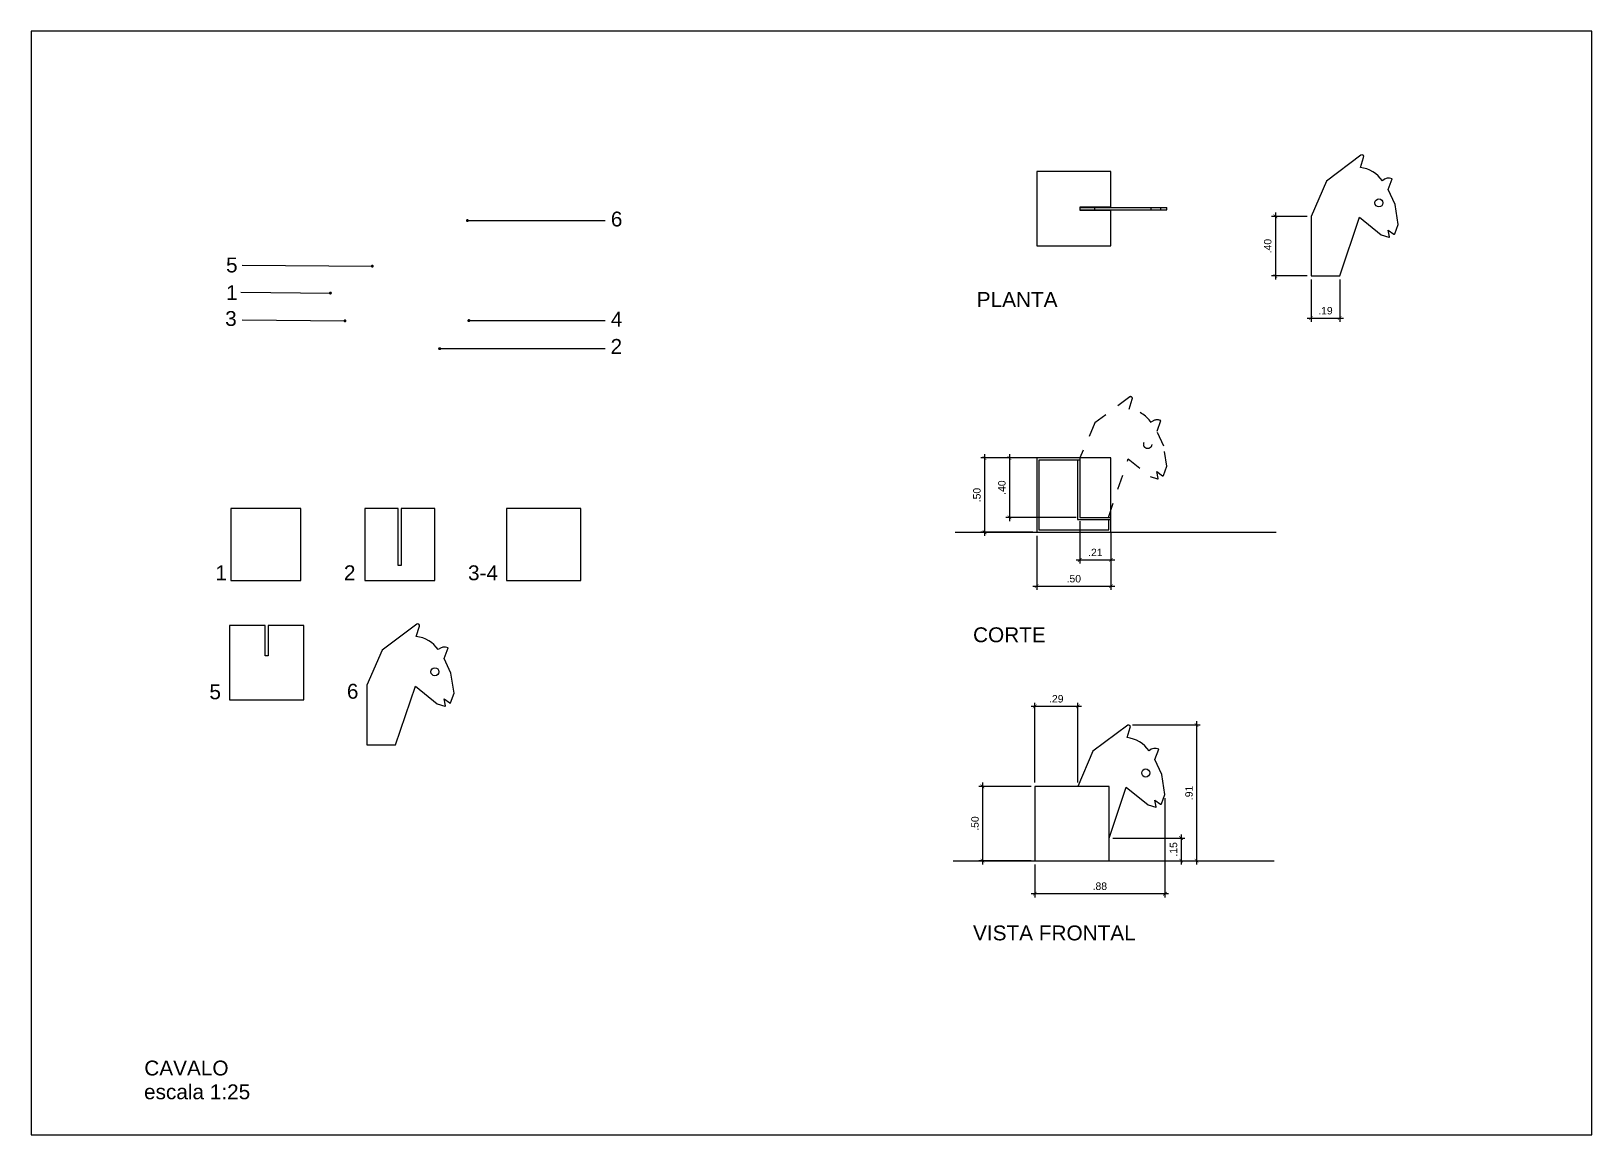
# Model space of a CAD drawing. Header units: metres. Extents: x 0.3 to 73.1, y 0.2 to 38.5.
# Drawn here: x 0.26 to 10.76, y 0.18 to 7.6 of the extents above; entities outside this region: 5.
import ezdxf

# ---------------------------------------------------------------- set-up
doc = ezdxf.new("R2010")
doc.units = ezdxf.units.M
doc.header["$LTSCALE"] = 0.05
doc.header["$MEASUREMENT"] = 0
doc.linetypes.add('Hidden Line', pattern=[0.3175, 0.211667, -0.105833])
for name, color, linetype in [('2D-CHAMADAS', 7, 'Continuous'), ('AR-MOBILIARIO', 7, 'Continuous'), ('FLIP_COTA', 1, 'Continuous'), ('FLIP_TXT_02', 2, 'Continuous'), ('UR-CALÇADAS', 7, 'Continuous')]:
    doc.layers.add(name, color=color, linetype=linetype)
doc.styles.add('080-ARIAL-100', font='arial.ttf', dxfattribs={"height": 0.175})
doc.styles.add('Arial', font='arial.ttf')
doc.dimstyles.new('PADR025', dxfattribs={"dimscale": 0, "dimtxt": 0.05, "dimasz": 0.025, "dimexe": 0.025, "dimexo": 0.025, "dimgap": 0.025, "dimtad": 1, "dimzin": 5, "dimdsep": 46, "dimtxsty": 'Arial', "dimblk1": 'ARCHTICK', "dimblk2": 'ARCHTICK', "dimsah": 1, "dimcen": 0.025, "dimdle": 0.025, "dimclrd": 12, "dimclre": 12, "dimclrt": 12, "dimadec": 0, "dimazin": 0, "dimtfac": 1, "dimtix": 1, "dimtmove": 2, "dimatfit": 3, "dimldrblk": 'ORIGIN', "dimfxl": 0.05, "dimtolj": 1, "dimtzin": 5, "dimarcsym": 0})
pattern_1 = [(10, (0, 0), (-0.01562834, 0.0886327), [])]

# ---------------------------------------------------------------- blocks, each defined once
blk = doc.blocks.new('_ArchTick')
at = {"color": 0, "linetype": 'ByBlock', "const_width": 0.15}
blk.add_lwpolyline([(-0.5, -0.5), (0.5, 0.5)], dxfattribs=at)
blk = doc.blocks.new('*D215')
at = {"layer": 'DEFPOINTS', "color": 0, "ltscale": 10, "transparency": 16777216}
for p in [(7.01, 2.524), (6.658, 2.024), (7.01, 2.024)]:
    blk.add_point(p, dxfattribs=at)
at = {"layer": 'FLIP_COTA', "color": 12, "lineweight": -2, "ltscale": 10, "transparency": 16777216}
for p, q in [((6.985, 2.524), (6.633, 2.524)), ((6.658, 2.549), (6.658, 1.999)), ((6.985, 2.024), (6.633, 2.024))]:
    blk.add_line(p, q, dxfattribs=at)
at = {"layer": 'FLIP_COTA', "color": 12, "lineweight": -2, "ltscale": 10, "transparency": 16777216, "xscale": 0.025, "yscale": 0.025, "zscale": 0.025}
for p, rotation in [((6.658, 2.524), 90), ((6.658, 2.024), 270)]:
    blk.add_blockref('_ArchTick', p, dxfattribs=dict(at, rotation=rotation))
at = {"layer": 'FLIP_COTA', "color": 12, "ltscale": 10, "transparency": 16777216, "insert": (6.608, 2.274), "char_height": 0.05, "attachment_point": 5, "rotation": 90, "style": 'Arial'}
blk.add_mtext('\\A1;.50', dxfattribs=at)
blk = doc.blocks.new('_Origin')
at = {"color": 0, "linetype": 'ByBlock', "lineweight": -2}
blk.add_line((0, 0), (-1, 0), dxfattribs=at)
blk.add_circle((0, 0), 0.5, dxfattribs=at)
blk = doc.blocks.new('*D216')
at = {"layer": 'DEFPOINTS', "color": 0, "ltscale": 10, "transparency": 16777216}
for p in [(7.643, 2.937), (7.51, 2.024), (8.098, 2.024)]:
    blk.add_point(p, dxfattribs=at)
at = {"layer": 'FLIP_COTA', "color": 12, "lineweight": -2, "ltscale": 10, "transparency": 16777216}
for p, q in [((8.098, 2.962), (8.098, 1.999)), ((7.668, 2.937), (8.123, 2.937)), ((7.535, 2.024), (8.123, 2.024))]:
    blk.add_line(p, q, dxfattribs=at)
at = {"layer": 'FLIP_COTA', "color": 12, "lineweight": -2, "ltscale": 10, "transparency": 16777216, "xscale": 0.025, "yscale": 0.025, "zscale": 0.025}
for p, rotation in [((8.098, 2.937), 90), ((8.098, 2.024), 270)]:
    blk.add_blockref('_ArchTick', p, dxfattribs=dict(at, rotation=rotation))
at = {"layer": 'FLIP_COTA', "color": 12, "ltscale": 10, "transparency": 16777216, "insert": (8.048, 2.48), "char_height": 0.05, "attachment_point": 5, "rotation": 90, "style": 'Arial'}
blk.add_mtext('\\A1;.91', dxfattribs=at)
blk = doc.blocks.new('*D217')
at = {"layer": 'DEFPOINTS', "color": 0, "ltscale": 10, "transparency": 16777216}
for p in [(7.023, 4.734), (6.672, 4.234), (7.023, 4.234)]:
    blk.add_point(p, dxfattribs=at)
at = {"layer": 'FLIP_COTA', "color": 12, "lineweight": -2, "ltscale": 10, "transparency": 16777216}
for p, q in [((6.998, 4.734), (6.647, 4.734)), ((6.672, 4.759), (6.672, 4.209)), ((6.998, 4.234), (6.647, 4.234))]:
    blk.add_line(p, q, dxfattribs=at)
at = {"layer": 'FLIP_COTA', "color": 12, "lineweight": -2, "ltscale": 10, "transparency": 16777216, "xscale": 0.025, "yscale": 0.025, "zscale": 0.025}
for p, rotation in [((6.672, 4.734), 90), ((6.672, 4.234), 270)]:
    blk.add_blockref('_ArchTick', p, dxfattribs=dict(at, rotation=rotation))
at = {"layer": 'FLIP_COTA', "color": 12, "ltscale": 10, "transparency": 16777216, "insert": (6.621, 4.484), "char_height": 0.05, "attachment_point": 5, "rotation": 90, "style": 'Arial'}
blk.add_mtext('\\A1;.50', dxfattribs=at)
blk = doc.blocks.new('*D218')
at = {"layer": 'DEFPOINTS', "color": 0, "ltscale": 10, "transparency": 16777216}
for p in [(7.192, 4.734), (6.84, 4.334), (7.313, 4.334)]:
    blk.add_point(p, dxfattribs=at)
at = {"layer": 'FLIP_COTA', "color": 12, "lineweight": -2, "ltscale": 10, "transparency": 16777216}
for p, q in [((7.167, 4.734), (6.815, 4.734)), ((6.84, 4.759), (6.84, 4.309)), ((7.288, 4.334), (6.815, 4.334))]:
    blk.add_line(p, q, dxfattribs=at)
at = {"layer": 'FLIP_COTA', "color": 12, "lineweight": -2, "ltscale": 10, "transparency": 16777216, "xscale": 0.025, "yscale": 0.025, "zscale": 0.025}
for p, rotation in [((6.84, 4.734), 90), ((6.84, 4.334), 270)]:
    blk.add_blockref('_ArchTick', p, dxfattribs=dict(at, rotation=rotation))
at = {"layer": 'FLIP_COTA', "color": 12, "ltscale": 10, "transparency": 16777216, "insert": (6.789, 4.534), "char_height": 0.05, "attachment_point": 5, "rotation": 90, "style": 'Arial'}
blk.add_mtext('\\A1;.40', dxfattribs=at)
blk = doc.blocks.new('*D219')
at = {"layer": 'DEFPOINTS', "color": 0, "ltscale": 10, "transparency": 16777216}
for p in [(7.01, 3.062), (7.01, 2.524), (7.3, 2.524)]:
    blk.add_point(p, dxfattribs=at)
at = {"layer": 'FLIP_COTA', "color": 12, "lineweight": -2, "ltscale": 10, "transparency": 16777216}
for p, q in [((7.325, 3.062), (6.985, 3.062)), ((7.01, 2.549), (7.01, 3.087)), ((7.3, 2.549), (7.3, 3.087))]:
    blk.add_line(p, q, dxfattribs=at)
at = {"layer": 'FLIP_COTA', "color": 12, "lineweight": -2, "ltscale": 10, "transparency": 16777216, "xscale": 0.025, "yscale": 0.025, "zscale": 0.025, "rotation": 180}
blk.add_blockref('_ArchTick', (7.01, 3.062), dxfattribs=at)
at = {"layer": 'FLIP_COTA', "color": 12, "lineweight": -2, "ltscale": 10, "transparency": 16777216, "xscale": 0.025, "yscale": 0.025, "zscale": 0.025}
blk.add_blockref('_ArchTick', (7.3, 3.062), dxfattribs=at)
at = {"layer": 'FLIP_COTA', "color": 12, "ltscale": 10, "transparency": 16777216, "insert": (7.155, 3.113), "char_height": 0.05, "attachment_point": 5, "style": 'Arial'}
blk.add_mtext('\\A1;.29', dxfattribs=at)
blk = doc.blocks.new('*D220')
at = {"layer": 'DEFPOINTS', "color": 0, "ltscale": 10, "transparency": 16777216}
for p in [(7.51, 2.176), (7.381, 2.024), (7.995, 2.024)]:
    blk.add_point(p, dxfattribs=at)
at = {"layer": 'FLIP_COTA', "color": 12, "lineweight": -2, "ltscale": 10, "transparency": 16777216}
for p, q in [((7.535, 2.176), (8.02, 2.176)), ((7.995, 2.201), (7.995, 1.999)), ((7.406, 2.024), (8.02, 2.024))]:
    blk.add_line(p, q, dxfattribs=at)
at = {"layer": 'FLIP_COTA', "color": 12, "lineweight": -2, "ltscale": 10, "transparency": 16777216, "xscale": 0.025, "yscale": 0.025, "zscale": 0.025}
for p, rotation in [((7.995, 2.176), 90), ((7.995, 2.024), 270)]:
    blk.add_blockref('_ArchTick', p, dxfattribs=dict(at, rotation=rotation))
at = {"layer": 'FLIP_COTA', "color": 12, "ltscale": 10, "transparency": 16777216, "insert": (7.944, 2.1), "char_height": 0.05, "attachment_point": 5, "rotation": 90, "style": 'Arial'}
blk.add_mtext('\\A1;.15', dxfattribs=at)
blk = doc.blocks.new('*D210')
at = {"layer": 'DEFPOINTS', "color": 0, "ltscale": 10, "transparency": 16777216}
for p in [(7.886, 2.47), (7.01, 2.024), (7.01, 1.802)]:
    blk.add_point(p, dxfattribs=at)
at = {"layer": 'FLIP_COTA', "color": 12, "lineweight": -2, "ltscale": 10, "transparency": 16777216}
for p, q in [((7.886, 2.445), (7.886, 1.777)), ((7.01, 1.999), (7.01, 1.777)), ((7.911, 1.802), (6.985, 1.802))]:
    blk.add_line(p, q, dxfattribs=at)
at = {"layer": 'FLIP_COTA', "color": 12, "lineweight": -2, "ltscale": 10, "transparency": 16777216, "xscale": 0.025, "yscale": 0.025, "zscale": 0.025, "rotation": 180}
blk.add_blockref('_ArchTick', (7.01, 1.802), dxfattribs=at)
at = {"layer": 'FLIP_COTA', "color": 12, "lineweight": -2, "ltscale": 10, "transparency": 16777216, "xscale": 0.025, "yscale": 0.025, "zscale": 0.025}
blk.add_blockref('_ArchTick', (7.886, 1.802), dxfattribs=at)
at = {"layer": 'FLIP_COTA', "color": 12, "ltscale": 10, "transparency": 16777216, "insert": (7.448, 1.852), "char_height": 0.05, "attachment_point": 5, "style": 'Arial'}
blk.add_mtext('\\A1;.88', dxfattribs=at)
blk = doc.blocks.new('*D211')
at = {"layer": 'DEFPOINTS', "color": 0, "ltscale": 10, "transparency": 16777216}
for p in [(7.023, 4.234), (7.523, 4.234), (7.523, 3.871)]:
    blk.add_point(p, dxfattribs=at)
at = {"layer": 'FLIP_COTA', "color": 12, "lineweight": -2, "ltscale": 10, "transparency": 16777216}
for p, q in [((7.023, 4.209), (7.023, 3.846)), ((7.523, 4.209), (7.523, 3.846)), ((6.998, 3.871), (7.548, 3.871))]:
    blk.add_line(p, q, dxfattribs=at)
at = {"layer": 'FLIP_COTA', "color": 12, "lineweight": -2, "ltscale": 10, "transparency": 16777216, "xscale": 0.025, "yscale": 0.025, "zscale": 0.025, "rotation": 180}
blk.add_blockref('_ArchTick', (7.023, 3.871), dxfattribs=at)
at = {"layer": 'FLIP_COTA', "color": 12, "lineweight": -2, "ltscale": 10, "transparency": 16777216, "xscale": 0.025, "yscale": 0.025, "zscale": 0.025}
blk.add_blockref('_ArchTick', (7.523, 3.871), dxfattribs=at)
at = {"layer": 'FLIP_COTA', "color": 12, "ltscale": 10, "transparency": 16777216, "insert": (7.273, 3.921), "char_height": 0.05, "attachment_point": 5, "style": 'Arial'}
blk.add_mtext('\\A1;.50', dxfattribs=at)
blk = doc.blocks.new('*D212')
at = {"layer": 'DEFPOINTS', "color": 0, "ltscale": 10, "transparency": 16777216}
for p in [(7.313, 4.334), (7.523, 4.256), (7.523, 4.048)]:
    blk.add_point(p, dxfattribs=at)
at = {"layer": 'FLIP_COTA', "color": 12, "lineweight": -2, "ltscale": 10, "transparency": 16777216}
for p, q in [((7.313, 4.309), (7.313, 4.023)), ((7.523, 4.231), (7.523, 4.023)), ((7.288, 4.048), (7.548, 4.048))]:
    blk.add_line(p, q, dxfattribs=at)
at = {"layer": 'FLIP_COTA', "color": 12, "lineweight": -2, "ltscale": 10, "transparency": 16777216, "xscale": 0.025, "yscale": 0.025, "zscale": 0.025, "rotation": 180}
blk.add_blockref('_ArchTick', (7.313, 4.048), dxfattribs=at)
at = {"layer": 'FLIP_COTA', "color": 12, "lineweight": -2, "ltscale": 10, "transparency": 16777216, "xscale": 0.025, "yscale": 0.025, "zscale": 0.025}
blk.add_blockref('_ArchTick', (7.523, 4.048), dxfattribs=at)
at = {"layer": 'FLIP_COTA', "color": 12, "ltscale": 10, "transparency": 16777216, "insert": (7.418, 4.098), "char_height": 0.05, "attachment_point": 5, "style": 'Arial'}
blk.add_mtext('\\A1;.21', dxfattribs=at)
blk = doc.blocks.new('*D213')
at = {"layer": 'DEFPOINTS', "color": 0, "ltscale": 10, "transparency": 16777216}
for p in [(8.869, 6.359), (8.629, 5.959), (8.869, 5.959)]:
    blk.add_point(p, dxfattribs=at)
at = {"layer": 'FLIP_COTA', "color": 12, "lineweight": -2, "ltscale": 10, "transparency": 16777216}
for p, q in [((8.844, 6.359), (8.604, 6.359)), ((8.629, 6.384), (8.629, 5.934)), ((8.844, 5.959), (8.604, 5.959))]:
    blk.add_line(p, q, dxfattribs=at)
at = {"layer": 'FLIP_COTA', "color": 12, "lineweight": -2, "ltscale": 10, "transparency": 16777216, "xscale": 0.025, "yscale": 0.025, "zscale": 0.025}
for p, rotation in [((8.629, 6.359), 90), ((8.629, 5.959), 270)]:
    blk.add_blockref('_ArchTick', p, dxfattribs=dict(at, rotation=rotation))
at = {"layer": 'FLIP_COTA', "color": 12, "ltscale": 10, "transparency": 16777216, "insert": (8.578, 6.159), "char_height": 0.05, "attachment_point": 5, "rotation": 90, "style": 'Arial'}
blk.add_mtext('\\A1;.40', dxfattribs=at)
blk = doc.blocks.new('*D214')
at = {"layer": 'DEFPOINTS', "color": 0, "ltscale": 10, "transparency": 16777216}
for p in [(8.869, 5.959), (9.062, 5.959), (9.062, 5.674)]:
    blk.add_point(p, dxfattribs=at)
at = {"layer": 'FLIP_COTA', "color": 12, "lineweight": -2, "ltscale": 10, "transparency": 16777216}
for p, q in [((8.869, 5.934), (8.869, 5.649)), ((9.062, 5.934), (9.062, 5.649)), ((8.844, 5.674), (9.087, 5.674))]:
    blk.add_line(p, q, dxfattribs=at)
at = {"layer": 'FLIP_COTA', "color": 12, "lineweight": -2, "ltscale": 10, "transparency": 16777216, "xscale": 0.025, "yscale": 0.025, "zscale": 0.025, "rotation": 180}
blk.add_blockref('_ArchTick', (8.869, 5.674), dxfattribs=at)
at = {"layer": 'FLIP_COTA', "color": 12, "lineweight": -2, "ltscale": 10, "transparency": 16777216, "xscale": 0.025, "yscale": 0.025, "zscale": 0.025}
blk.add_blockref('_ArchTick', (9.062, 5.674), dxfattribs=at)
at = {"layer": 'FLIP_COTA', "color": 12, "ltscale": 10, "transparency": 16777216, "insert": (8.966, 5.724), "char_height": 0.05, "attachment_point": 5, "style": 'Arial'}
blk.add_mtext('\\A1;.19', dxfattribs=at)

msp = doc.modelspace()

# ---------------------------------------------------------------- hatches: boundary and pattern name
at = {"layer": 'AR-MOBILIARIO', "linetype": 'Continuous', "lineweight": 0, "true_color": 0x5d5d5d}
h = msp.add_hatch(dxfattribs=at)
h.set_pattern_fill('MADEIRA_1', color=251, style=0, pattern_type=2)
h.set_pattern_definition(pattern_1)
h.paths.add_polyline_path([(35.991, 24.851), (35.978, 24.867), (35.532, 24.762), (35.533, 24.751), (35.539, 24.746), (35.547, 24.747)])
h = msp.add_hatch(dxfattribs=at)
h.set_pattern_fill('MADEIRA_1', color=251, style=0, pattern_type=2)
h.set_pattern_definition(pattern_1)
h.paths.add_polyline_path([(35.53, 24.777), (35.537, 24.764), (35.544, 24.765)])
h = msp.add_hatch(dxfattribs=at)
h.set_pattern_fill('MADEIRA_1', color=251, style=0, pattern_type=2)
h.set_pattern_definition(pattern_1)
h.paths.add_polyline_path([(35.532, 24.762), (35.537, 24.764), (35.53, 24.777)])
h = msp.add_hatch(dxfattribs=at)
h.set_pattern_fill('MADEIRA_1', color=251, style=0, pattern_type=2)
h.set_pattern_definition(pattern_1)
h.paths.add_polyline_path([(35.863, 24.471), (35.865, 24.493), (35.858, 24.499), (35.841, 24.489)])
at = {"layer": 'UR-CALÇADAS', "linetype": 'Continuous', "lineweight": 0, "true_color": 0x55697f}
msp.add_hatch(color=147, dxfattribs=at).paths.add_polyline_path([(73.119, 38.452), (73.103, 38.424, 0.005311)])

# ---------------------------------------------------------------- linework, layer by layer
at = {"layer": '2D-CHAMADAS', "color": 2}
for p, q in [((7.523, 6.42), (7.313, 6.42)), ((7.313, 6.42), (7.313, 6.4)), ((7.313, 6.4), (7.523, 6.4))]:
    msp.add_line(p, q, dxfattribs=at)
at = {"layer": '2D-CHAMADAS', "color": 1}
for p, q in [((7.313, 6.418), (7.899, 6.418)), ((7.415, 6.403), (7.415, 6.418)), ((7.523, 6.418), (7.523, 6.42)), ((7.793, 6.403), (7.793, 6.418)), ((7.859, 6.403), (7.859, 6.418)), ((7.899, 6.403), (7.899, 6.418)), ((3.193, 6.331), (4.119, 6.331)), ((7.313, 6.403), (7.899, 6.403)), ((7.523, 6.4), (7.523, 6.403)), ((1.678, 6.03), (2.553, 6.024)), ((1.669, 5.849), (2.271, 5.843)), ((1.678, 5.663), (2.369, 5.656)), ((3.193, 5.658), (4.119, 5.658)), ((3.006, 5.469), (4.119, 5.469))]:
    msp.add_line(p, q, dxfattribs=at)
at = {"layer": '2D-CHAMADAS', "color": 4}
for p, q in [((6.475, 4.234), (8.634, 4.234)), ((6.462, 2.024), (8.621, 2.024))]:
    msp.add_line(p, q, dxfattribs=at)
at = {"layer": '2D-CHAMADAS', "color": 2}
for points in [[(9.455, 6.305), (9.435, 6.44), (9.389, 6.539), (9.415, 6.611, 0.305171), (9.349, 6.599, 0.214746), (9.201, 6.688), (9.223, 6.756, 0.765678), (9.205, 6.77), (8.972, 6.595), (8.869, 6.359), (8.869, 5.959), (9.062, 5.959), (9.195, 6.354), (9.342, 6.235), (9.393, 6.219, 0.569923), (9.397, 6.222), (9.389, 6.267), (9.426, 6.24, 0.49882), (9.432, 6.242)], [(3.103, 3.15), (3.082, 3.285), (3.037, 3.384), (3.063, 3.455, 0.305171), (2.997, 3.444, 0.214746), (2.849, 3.532), (2.87, 3.601, 0.765678), (2.853, 3.615), (2.619, 3.44), (2.517, 3.204), (2.517, 2.804), (2.71, 2.804), (2.843, 3.199), (2.99, 3.08), (3.041, 3.063, 0.569923), (3.045, 3.067), (3.036, 3.112), (3.074, 3.085, 0.49882), (3.08, 3.087)]]:
    msp.add_lwpolyline(points, format="xyb", close=True, dxfattribs=at)
for points in [[(7.523, 6.42), (7.523, 6.66), (7.023, 6.66), (7.023, 6.16), (7.523, 6.16), (7.523, 6.4)], [(7.313, 4.719), (7.038, 4.719), (7.038, 4.249), (7.508, 4.249), (7.508, 4.319)], [(7.298, 4.719), (7.298, 4.319), (7.523, 4.319)]]:
    msp.add_lwpolyline(points, dxfattribs=at)
at = {"layer": '2D-CHAMADAS', "color": 1, "const_width": 0.01}
for points in [[(3.188, 6.331, 1), (3.198, 6.331, 1)], [(2.548, 6.024, 1), (2.558, 6.024, 1)], [(2.266, 5.843, 1), (2.276, 5.843, 1)], [(2.364, 5.656, 1), (2.374, 5.656, 1)], [(3.198, 5.658, 1), (3.208, 5.658, 1)], [(3.001, 5.469, 1), (3.011, 5.469, 1)]]:
    msp.add_lwpolyline(points, format="xyb", close=True, dxfattribs=at)
at = {"layer": '2D-CHAMADAS', "color": 252, "linetype": 'Hidden Line'}
msp.add_lwpolyline([(7.899, 4.679), (7.878, 4.814), (7.833, 4.913), (7.859, 4.985, 0.305171), (7.793, 4.973, 0.214746), (7.645, 5.062), (7.666, 5.13, 0.765678), (7.649, 5.144), (7.415, 4.969), (7.313, 4.734), (7.313, 4.334), (7.506, 4.334), (7.639, 4.728), (7.786, 4.609), (7.837, 4.593, 0.569923), (7.841, 4.596), (7.832, 4.642), (7.87, 4.614, 0.49882), (7.876, 4.616)], format="xyb", close=True, dxfattribs=at)
at = {"layer": '2D-CHAMADAS', "color": 2}
for points in [[(7.023, 4.234), (7.523, 4.234), (7.523, 4.734), (7.023, 4.734)], [(7.313, 4.334), (7.523, 4.334), (7.523, 4.734), (7.313, 4.734)], [(1.601, 4.394), (1.601, 3.909), (2.071, 3.909), (2.071, 4.394)], [(2.728, 4.009), (2.728, 4.394), (2.503, 4.394), (2.503, 3.909), (2.973, 3.909), (2.973, 4.394), (2.748, 4.394), (2.748, 4.009)], [(3.455, 4.394), (3.455, 3.909), (3.955, 3.909), (3.955, 4.394)], [(1.833, 3.607), (1.593, 3.607), (1.593, 3.107), (2.093, 3.107), (2.093, 3.607), (1.853, 3.607), (1.853, 3.402), (1.833, 3.402)], [(7.01, 2.024), (7.51, 2.024), (7.51, 2.524), (7.01, 2.524)]]:
    msp.add_lwpolyline(points, close=True, dxfattribs=at)
msp.add_lwpolyline([(7.51, 2.176), (7.626, 2.519), (7.773, 2.4), (7.824, 2.383, 0.569923), (7.828, 2.387), (7.819, 2.432), (7.857, 2.405, 0.49882), (7.863, 2.407), (7.886, 2.47), (7.865, 2.605), (7.819, 2.704), (7.845, 2.775, 0.305171), (7.779, 2.764, 0.214746), (7.631, 2.852), (7.653, 2.92, 0.765678), (7.636, 2.935), (7.402, 2.76), (7.3, 2.524)], format="xyb", dxfattribs=at)
for centre in [(9.326, 6.45), (2.974, 3.295), (7.757, 2.614)]:
    msp.add_circle(centre, 0.0271, dxfattribs=at)
at = {"layer": '2D-CHAMADAS', "color": 252, "linetype": 'Hidden Line'}
msp.add_circle((7.77, 4.824), 0.0271, dxfattribs=at)
at = {"layer": 'DEFPOINTS'}
msp.add_lwpolyline([(0.258, 0.18), (10.758, 0.18), (10.758, 7.605), (0.258, 7.605)], close=True, dxfattribs=at)

# ---------------------------------------------------------------- texts
at = {"layer": 'FLIP_TXT_02', "char_height": 0.1, "width": 3.9314, "attachment_point": 1, "style": '080-ARIAL-100'}
for s, insert in [('6', (4.158, 6.391)), ('5 ', (1.569, 6.082)), ('1 ', (1.569, 5.896)), ('PLANTA', (6.62, 5.85)), ('3 ', (1.563, 5.722)), ('4', (4.158, 5.718)), ('2 ', (4.156, 5.534)), ('1', (1.497, 4.011)), ('2 ', (2.362, 4.011)), ('3-4', (3.197, 4.011)), ('CORTE', (6.595, 3.594)), ('5', (1.457, 3.21)), ('6', (2.382, 3.214)), ('VISTA FRONTAL', (6.595, 1.588)), ('CAVALO', (1.019, 0.679)), ('escala 1:25', (1.017, 0.519))]:
    msp.add_mtext(s, dxfattribs=dict(at, insert=insert))

# ---------------------------------------------------------------- dimensions: what is measured, and where the dimension line sits
at = {"layer": 'FLIP_COTA', "ltscale": 10}
for base, p1, p2, angle, picture, middle in [((8.629, 5.959), (8.869, 6.359), (8.869, 5.959), 270, '*D213', (8.578, 6.159)), ((6.672, 4.234), (7.023, 4.734), (7.023, 4.234), 270, '*D217', (6.621, 4.484)), ((6.84, 4.334), (7.192, 4.734), (7.313, 4.334), 270, '*D218', (6.789, 4.534)), ((7.01, 3.062), (7.3, 2.524), (7.01, 2.524), 180, '*D219', (7.155, 3.113)), ((8.098, 2.024), (7.643, 2.937), (7.51, 2.024), 270, '*D216', (8.048, 2.48)), ((6.658, 2.024), (7.01, 2.524), (7.01, 2.024), 270, '*D215', (6.608, 2.274)), ((7.01, 1.802), (7.886, 2.47), (7.01, 2.024), 180, '*D210', (7.448, 1.852)), ((7.995, 2.024), (7.51, 2.176), (7.381, 2.024), 270, '*D220', (7.944, 2.1))]:
    dim = msp.add_linear_dim(base=base, p1=p1, p2=p2, angle=angle, dimstyle='PADR025', override={"dimscale": 1}, dxfattribs=at)
    dim.commit()
    dim.dimension.update_dxf_attribs({"geometry": picture, "text_midpoint": middle})
for base, p1, p2, picture, middle in [((9.062, 5.674), (8.869, 5.959), (9.062, 5.959), '*D214', (8.966, 5.724)), ((7.523, 4.048), (7.313, 4.334), (7.523, 4.256), '*D212', (7.418, 4.098)), ((7.523, 3.871), (7.023, 4.234), (7.523, 4.234), '*D211', (7.273, 3.921))]:
    dim = msp.add_linear_dim(base=base, p1=p1, p2=p2, dimstyle='PADR025', override={"dimscale": 1}, dxfattribs=at)
    dim.commit()
    dim.dimension.update_dxf_attribs({"geometry": picture, "text_midpoint": middle})

doc.saveas('drawing.dxf')
